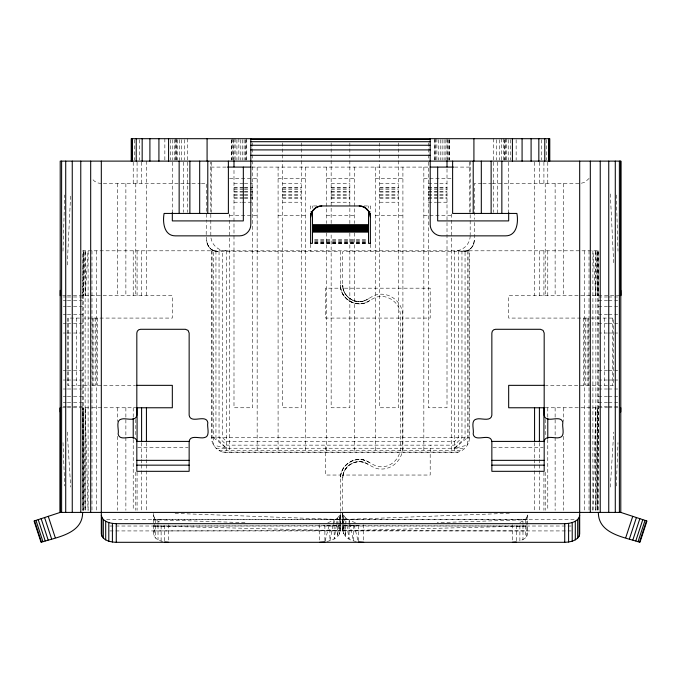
<?xml version="1.0" encoding="UTF-8"?>
<svg xmlns="http://www.w3.org/2000/svg" width="681" height="681" viewBox="0 0 681 681"><rect width="100%" height="100%" fill="white"/><g stroke="black" fill="none" stroke-linecap="round" stroke-linejoin="round"><path stroke-width="0.51" stroke-dasharray="3.4 2.55" d="M82.639 295.656L83.269 250.804L83.269 510.282L83.32 407.766L85.099 510.299L85.185 407.766L88.045 510.299M356.342 541.472C340.338 539.224 341.717 527.026 342.756 513.44L342.747 524.574M342.747 530.925L342.747 525.587M83.261 510.299L82.639 407.766L82.631 510.299L82.631 250.804L598.369 250.804L598.361 295.656L597.731 250.804L597.68 295.656L595.866 250.804L595.815 295.656L592.896 250.804L592.896 510.299M343.582 525.647L343.565 533.887L343.258 525.706M343.59 524.617L343.607 515.355L343.037 513.389M358.334 540.893L358.359 525.366M345.752 525.289L345.71 536.637L344.407 523.459M345.752 524.259L345.778 518.071L343.607 515.355L344.314 522.446M349.098 525.562L349.047 538.994L346.595 523.306M349.098 524.532L349.115 520.403L345.778 518.071L346.433 522.259M353.396 525.281L353.345 540.791L349.753 523.459M597.739 510.299L598.361 407.766M592.955 510.299L595.815 407.766L595.858 510.299L597.68 407.766L597.731 510.299L597.731 250.804M326.906 541.472C332.66 540.356 339.785 537.232 340.5 530.652L340.5 512.614M63.001 251.161L64.695 195.013M339.989 525.706L339.683 533.887L339.657 525.647M340.023 524.685L340.449 513.431L340.491 530.925M616.305 485.987L617.99 442.65M88.104 510.299L88.104 250.804L85.185 295.656L85.134 250.804L83.32 295.656L83.269 250.804M67.24 264.935L70.671 193.957M610.321 487.043L613.734 432.077M338.636 525.485L337.529 536.637L337.487 525.289M338.729 524.472L340.202 513.389M470.179 235.856C470.23 243.858 463.233 250.855 455.231 250.804M342.875 476.062C343.777 467.838 351.558 461.25 359.823 461.692C367.57 461.931 372.89 469.235 380.798 469.03C392.282 469.558 402.616 459.615 402.539 448.115L402.539 315.099C402.82 301.215 387.668 290.481 374.669 295.358C369.706 297.401 365.51 301.581 359.84 301.606C350.817 302.143 342.552 294.201 342.739 285.177L342.739 251.553L463.08 251.553C478.803 251.102 474.044 229.846 474.291 220.355M211.57 250.804L211.57 437.67C211.519 445.672 218.516 452.669 226.518 452.618L454.482 452.618C462.484 452.669 469.481 445.672 469.43 437.67L469.43 250.804M340.611 476.062C341.496 466.596 350.417 458.934 359.909 459.445C367.74 459.445 373.06 466.757 380.883 466.791C391.141 467.26 400.368 458.39 400.292 448.115L400.292 315.099C400.547 302.704 387.021 293.119 375.41 297.469C370.43 299.649 366.131 303.7 360.402 303.82C350.732 304.628 341.462 296.848 340.611 287.186M474.291 240.342C474.231 245.356 470.656 249.961 465.795 251.221M336.32 525.392L334.201 538.994L334.15 525.562M336.482 524.353L337.461 518.071L339.632 515.355L339.657 524.617M333.069 525.502L329.893 540.791L329.851 525.281M333.281 524.481L334.124 520.403L337.461 518.071L337.487 524.259M519.884 525.672L519.884 541.191L525.357 538.143L526.847 536.143L526.847 517.517L527.358 515.355M526.847 536.143L527.358 533.989L527.358 513.397M325.16 540.935L329.102 525.145M473.908 243.245C472.708 247.552 468.886 250.897 464.451 251.468M519.884 522.565L525.357 519.518L526.847 517.517M589.091 178.431L584.766 182.321L580.595 183.427M467.43 250.804L467.43 445.144L454.482 448.234L465.055 437.67L465.055 250.804M454.482 448.234L467.43 437.67M369.902 300.483C358.283 309.183 340.032 299.683 340.5 285.177L340.5 251.553L217.92 251.553C203.159 251.263 206.369 231.744 206.709 222.457M368.617 298.653C359.032 305.735 344.016 299.036 342.866 287.186M365.74 302.679C354.094 307.378 340.185 297.691 340.5 285.177L340.747 288.182L325.552 288.182L325.552 318.078L400.292 318.078M327.85 522.633L334.124 520.403L334.141 524.532M364.641 300.687C354.426 304.518 342.517 296.082 342.739 285.177L343.02 288.182L430.196 288.182L430.196 318.078L402.539 318.078M463.08 251.553L465.983 251.17M509.32 513.287L342.739 519.535L527.358 519.688L437.176 522.65M358.657 525.238L342.739 525.758L527.358 526.021L342.739 530.652L342.739 513.236M153.642 530.925L340.5 530.652L153.642 526.021L340.5 525.758L323.509 525.204M210.821 167.092L226.552 167.092M251.842 167.092L429.158 167.092M454.448 167.092L470.179 167.092M229.506 178.303L257.163 178.303M278.086 178.303L305.743 178.303M326.676 178.303L354.324 178.303M375.257 178.303L402.914 178.303M423.837 178.303L451.494 178.303M103.325 183.538L190.85 183.538M191.906 183.538L200.367 183.538M201.423 183.538L206.709 183.538L206.709 221.41M233.992 183.538L243.33 183.538M244.368 183.538L252.677 183.538M282.572 183.538L301.257 183.538M331.153 183.538L349.847 183.538M379.743 183.538L398.428 183.538M428.323 183.538L438.709 183.538M439.747 183.538L447.008 183.538M481.697 183.538L474.291 183.538L474.291 219.308M482.752 183.538L491.214 183.538M492.269 183.538L579.684 183.538M233.992 187.752L243.33 187.752M244.368 187.752L252.677 187.752M282.572 187.752L301.257 187.752M331.153 187.752L349.847 187.752M379.743 187.752L398.428 187.752M428.323 187.752L438.709 187.752M439.747 187.752L447.008 187.752M233.992 187.999L243.33 187.999M244.368 187.999L252.677 187.999M282.572 187.999L301.257 187.999M331.153 187.999L349.847 187.999M379.743 187.999L398.428 187.999M428.323 187.999L438.709 187.999M439.747 187.999L447.008 187.999M233.992 189.224L243.33 189.224M244.368 189.224L252.677 189.224M282.572 189.224L301.257 189.224M331.153 189.224L349.847 189.224M379.743 189.224L398.428 189.224M428.323 189.224L438.709 189.224M439.747 189.224L447.008 189.224M233.992 191.599L243.33 191.599M244.368 191.599L252.677 191.599M282.572 191.599L301.257 191.599M331.153 191.599L349.847 191.599M379.743 191.599L398.428 191.599M428.323 191.599L438.709 191.599M439.747 191.599L447.008 191.599M233.992 192.059L243.33 192.059M244.368 192.059L252.677 192.059M282.572 192.059L301.257 192.059M331.153 192.059L349.847 192.059M379.743 192.059L398.428 192.059M428.323 192.059L438.709 192.059M439.747 192.059L447.008 192.059M233.992 194.706L243.33 194.706M244.368 194.706L252.677 194.706M282.572 194.706L301.257 194.706M331.153 194.706L349.847 194.706M379.743 194.706L398.428 194.706M428.323 194.706L438.709 194.706M439.747 194.706L447.008 194.706M233.992 195.336L243.33 195.336M244.368 195.336L252.677 195.336M282.572 195.336L301.257 195.336M331.153 195.336L349.847 195.336M379.743 195.336L398.428 195.336M428.323 195.336L438.709 195.336M439.747 195.336L447.008 195.336M233.992 197.541L243.33 197.541M244.368 197.541L252.677 197.541M282.572 197.541L301.257 197.541M331.153 197.541L349.847 197.541M379.743 197.541L398.428 197.541M428.323 197.541L438.709 197.541M439.747 197.541L447.008 197.541M233.992 198.324L243.33 198.324M244.368 198.324L252.677 198.324M282.572 198.324L301.257 198.324M331.153 198.324L349.847 198.324M379.743 198.324L398.428 198.324M428.323 198.324L438.709 198.324M439.747 198.324L447.008 198.324M233.992 202.223L241.253 202.223M242.291 202.223L252.677 202.223M282.572 202.223L301.257 202.223M331.153 202.223L349.847 202.223M379.743 202.223L398.428 202.223M428.323 202.223L436.632 202.223M437.67 202.223L447.008 202.223M316.895 205.96L310.604 205.96L310.604 212.217M364.105 205.96L370.396 205.96L370.396 212.217M229.506 215.681L257.163 215.681M278.086 215.681L305.743 215.681M326.676 215.681L354.324 215.681M375.257 215.681L402.914 215.681M423.837 215.681L451.494 215.681M314.588 239.593L366.412 239.593M314.588 240.563L366.412 240.563M314.588 241.466L366.412 241.466M314.588 242.24L366.412 242.24M314.588 242.836L366.412 242.836M314.588 243.202L366.412 243.202M314.588 243.33L368.532 243.33M62.686 295.656L66.329 295.656M67.342 295.656L72.441 295.656M73.301 295.656L172.327 295.656L172.327 318.078L67.683 318.078L67.683 385.344L90.105 385.344M619.77 295.656L508.673 295.656L508.673 318.078L589.218 318.078M63.265 296.984L66.329 296.984M67.342 296.984L72.441 296.984M73.463 296.984L82.631 296.984M598.369 296.984L607.537 296.984M608.559 296.984L613.658 296.984M614.671 296.984L617.735 296.984M63.265 300.747L66.329 300.747M67.342 300.747L72.441 300.747M73.463 300.747L82.631 300.747M598.369 300.747L607.537 300.747M608.559 300.747L613.658 300.747M614.671 300.747L617.735 300.747M63.265 306.697L66.329 306.697M67.342 306.697L72.441 306.697M73.463 306.697L82.631 306.697M598.369 306.697L607.537 306.697M608.559 306.697L613.658 306.697M614.671 306.697L617.735 306.697M63.265 314.418L66.329 314.418M67.342 314.418L72.441 314.418M73.463 314.418L82.631 314.418M598.369 314.418L607.537 314.418M608.559 314.418L613.658 314.418M614.671 314.418L617.735 314.418M591.159 318.078L613.317 318.078L613.317 385.344L545.524 385.344M63.265 323.398L66.329 323.398M67.342 323.398L72.441 323.398M73.463 323.398L82.631 323.398M598.369 323.398L607.537 323.398M608.559 323.398L613.658 323.398M614.671 323.398L617.735 323.398M63.265 333.026L66.329 333.026M67.342 333.026L72.441 333.026M73.463 333.026L82.631 333.026M598.369 333.026L607.537 333.026M608.559 333.026L613.658 333.026M614.671 333.026L617.735 333.026M63.265 370.396L66.329 370.396M67.342 370.396L72.441 370.396M73.463 370.396L82.631 370.396M598.369 370.396L607.537 370.396M608.559 370.396L613.658 370.396M614.671 370.396L617.735 370.396M63.265 380.024L66.329 380.024M67.342 380.024L72.441 380.024M73.463 380.024L82.631 380.024M598.369 380.024L607.537 380.024M608.559 380.024L613.658 380.024M614.671 380.024L617.735 380.024M91.782 385.344L135.476 385.344M63.265 389.004L66.329 389.004M67.342 389.004L72.441 389.004M73.463 389.004L82.631 389.004M598.369 389.004L607.537 389.004M608.559 389.004L613.658 389.004M614.671 389.004L617.735 389.004M63.265 396.734L66.329 396.734M67.342 396.734L72.441 396.734M73.463 396.734L82.631 396.734M598.369 396.734L607.537 396.734M608.559 396.734L613.658 396.734M614.671 396.734L617.735 396.734M63.265 402.675L66.329 402.675M67.342 402.675L72.441 402.675M73.463 402.675L82.631 402.675M598.369 402.675L607.537 402.675M608.559 402.675L613.658 402.675M614.671 402.675L617.735 402.675M63.265 406.438L66.329 406.438M67.342 406.438L72.441 406.438M73.463 406.438L82.631 406.438M598.369 406.438L607.537 406.438M608.559 406.438L613.658 406.438M614.671 406.438L617.735 406.438M62.686 407.766L66.329 407.766M67.342 407.766L72.441 407.766M73.301 407.766L91.254 407.766M92.182 407.766L135.791 407.766M545.209 407.766L607.699 407.766M608.559 407.766L618.314 407.766M211.57 437.67L469.43 437.67M137.868 447.383L188.101 447.383M492.899 447.383L543.132 447.383M215.945 448.234L465.055 448.234M219.044 450.609L461.956 450.609M222.644 452.107L458.356 452.107M106.636 519.688L574.364 519.688M109.82 526.021L571.18 526.021M109.82 530.925L571.18 530.925M342.739 530.652L527.358 530.925M244.947 522.659L153.642 519.688L340.5 519.535L172.753 513.321M225.769 250.804C217.767 250.855 210.769 243.858 210.821 235.856L210.821 162.112M207.092 243.245C208.403 248.029 212.966 251.527 217.92 251.553M101.316 183.538L97.587 182.9L94.557 181.265L92.548 179.316M364.837 460.305C353.311 456.398 340.262 465.949 340.5 478.122L340.5 511.184M364.156 462.442C354.018 459.011 342.534 467.413 342.739 478.122L342.739 511.184M215.017 251.17L216.549 251.468M355.388 522.633L349.115 520.403L349.54 522.438M153.642 513.397L153.642 533.989C154.204 538.875 159.575 541.029 163.815 541.821M215.945 250.804L215.945 437.67L226.518 448.234L213.57 445.144L213.57 250.804M215.205 251.221C210.344 249.961 206.769 245.356 206.709 240.342M153.642 515.355C153.957 519.262 157.796 521.408 161.116 522.565M369.357 462.442C357.653 454.321 340.074 463.948 340.5 478.122L340.755 475.04L325.552 475.04L325.552 445.144M368.132 464.323C357.84 457.172 342.356 465.651 342.739 478.122L343.037 475.04L430.196 475.04L430.196 445.144M213.57 437.67L226.518 448.234M354.146 525.145L358.087 540.935M67.266 432.077L70.679 487.043M610.329 193.957L613.76 264.935M63.01 442.65L64.695 485.987M342.79 513.431L343.215 524.685M616.305 195.013L617.999 251.161M324.88 525.366L324.914 541.923M612.296 318.078L612.296 385.344M604.558 318.078L604.558 385.344M598.369 250.804L598.369 510.299M595.866 250.804L595.866 510.282M589.022 250.804L589.022 510.282M588.699 318.078L588.699 385.344M587.158 318.078L587.158 385.344M585.354 318.078L585.354 385.344M584.519 250.804L584.519 510.282M583.421 318.078L583.421 385.344M563.638 183.538L563.638 295.656M563.638 407.766L563.638 421.513M563.638 436.308L563.638 510.299M555.126 183.538L555.126 295.656M555.126 407.766L555.126 436.308M555.126 437.364L555.126 510.299M547.779 162.138L547.779 183.538M547.779 250.804L547.779 295.656M547.779 407.766L547.779 418.338M547.779 439.475L547.779 510.299M546.502 139.707L546.502 160.095M545.209 183.538L545.209 295.656M545.209 419.394L545.209 436.308M545.209 472.248L545.209 510.299M543.915 162.138L543.915 183.538M543.915 250.804L543.915 295.656M543.915 472.248L543.915 510.299M541.472 139.707L541.472 160.095M539.403 162.138L539.403 183.538M539.403 250.804L539.403 295.656M539.403 442.65L539.403 458.509M539.403 459.564L539.403 463.787M539.403 464.851L539.403 510.299M534.568 162.138L534.568 295.656M534.568 442.65L534.568 458.509M534.568 459.564L534.568 463.787M534.568 464.851L534.568 510.299M525.357 519.518L525.357 524.693M525.357 525.732L525.357 538.143M522.982 521.246L522.982 524.344M522.982 525.383L522.982 539.871M516.283 525.468L516.283 542.025M516.147 139.707L516.147 160.095M512.41 524.719L512.41 542.306M510.546 139.707L510.546 160.095M508.673 162.163L508.673 212.387M508.222 139.707L508.222 160.095M506.443 138.694L506.443 160.095M505.319 138.694L505.319 160.095M504.936 139.707L504.936 160.095M504.553 139.707L504.553 160.095M503.438 138.694L503.438 160.095M501.65 138.694L501.65 160.095M499.335 139.707L499.335 160.095M497.564 162.163L497.564 213.434M496.628 139.707L496.628 160.095M493.725 138.694L493.725 160.095M493.64 162.163L493.64 212.387M470.179 161.116L470.179 234.8M469.796 162.163L469.796 212.387M468.928 250.804L468.928 441.535M461.956 250.804L461.956 437.67L454.482 445.144L226.518 445.144L219.044 437.67L219.044 250.804M458.356 250.804L458.356 437.67L454.482 441.535L226.518 441.535L222.644 437.67L222.644 250.804M454.482 250.804L454.482 452.618M451.494 214.03L451.494 219.282M451.494 220.167L451.494 452.618M449.63 139.707L449.63 160.095M449.375 139.707L449.375 160.095M448.626 139.707L448.626 160.095M447.434 139.707L447.434 160.095M447.008 138.694L447.008 159.55M447.008 168.922L447.008 407.766L428.323 407.766L428.323 160.58M445.885 139.707L445.885 160.095M444.089 139.707L444.089 160.095M442.148 139.707L442.148 160.095M440.215 139.707L440.215 160.095M438.411 139.707L438.411 160.095M436.87 138.694L436.87 160.095M435.678 138.694L435.678 160.095M434.929 139.707L434.929 160.095M434.674 138.694L434.674 160.095M428.323 142.865L428.323 159.55M423.837 167.092L423.837 452.618M402.914 167.092L402.914 452.618M398.428 142.865L398.428 407.766L379.743 407.766L379.743 160.58M379.743 142.865L379.743 159.55M375.257 167.092L375.257 452.618M370.396 244.266L370.396 250.804M368.532 205.96L368.532 208.063M363.671 524.719L363.671 541.276M354.324 167.092L354.324 223.487M354.324 232.902L354.324 452.618M349.847 142.865L349.847 223.479M349.847 232.945L349.847 407.766L331.153 407.766L331.153 232.945M331.153 142.865L331.153 159.55M331.153 160.58L331.153 223.479M326.676 167.092L326.676 223.487M326.676 232.902L326.676 452.618M319.568 524.719L319.568 542.306M312.468 205.96L312.468 208.063M310.604 244.266L310.604 250.804M305.743 167.092L305.743 452.618M301.257 142.865L301.257 407.766L282.572 407.766L282.572 160.58M282.572 142.865L282.572 159.55M278.086 167.092L278.086 452.618M257.163 167.092L257.163 452.618M252.677 142.865L252.677 407.766L233.992 407.766L233.992 168.922M246.326 138.694L246.326 160.095M246.071 139.707L246.071 160.095M245.322 139.707L245.322 160.095M244.13 139.707L244.13 160.095M242.589 139.707L242.589 160.095M240.785 139.707L240.785 160.095M238.852 138.694L238.852 160.095M236.911 139.707L236.911 160.095M235.115 138.694L235.115 160.095M233.992 138.694L233.992 159.55M233.566 139.707L233.566 160.095M232.374 138.694L232.374 160.095M231.625 139.707L231.625 160.095M231.37 139.707L231.37 160.095M229.506 214.03L229.506 219.282M229.506 220.167L229.506 452.618M226.518 250.804L226.518 452.618M212.072 250.804L212.072 441.535M211.204 162.163L211.204 212.387M187.275 138.694L187.275 160.095M187.36 162.163L187.36 212.387M184.372 139.707L184.372 160.095M183.436 162.163L183.436 212.387M181.665 139.707L181.665 160.095M179.35 139.707L179.35 160.095M177.562 139.707L177.562 160.095M176.447 138.694L176.447 160.095M176.064 139.707L176.064 160.095M175.681 138.694L175.681 160.095M174.557 139.707L174.557 160.095M172.778 139.707L172.778 160.095M172.327 162.163L172.327 212.387M170.454 139.707L170.454 160.095M168.59 524.719L168.59 541.276M164.853 138.694L164.853 160.095M164.717 525.468L164.717 542.025M161.116 525.672L161.116 541.191M158.018 521.246L158.018 524.344M158.018 525.383L158.018 539.871M155.643 519.518L155.643 524.693M155.643 525.732L155.643 538.143M154.153 517.517L154.153 536.143M146.432 161.116L146.432 295.656M146.432 442.65L146.432 458.509M146.432 459.564L146.432 463.787M146.432 464.851L146.432 510.299M141.597 162.138L141.597 183.538M141.597 250.804L141.597 295.656M141.597 442.65L141.597 458.509M141.597 459.564L141.597 463.787M141.597 464.851L141.597 510.299M139.528 139.707L139.528 160.095M137.085 162.138L137.085 183.538M137.085 250.804L137.085 295.656M137.085 472.248L137.085 510.299M135.791 183.538L135.791 295.656M135.791 419.394L135.791 436.308M135.791 472.248L135.791 510.299M134.498 139.707L134.498 160.095M133.221 162.138L133.221 183.538M133.221 250.804L133.221 295.656M133.221 407.766L133.221 418.338M133.221 439.475L133.221 510.299M125.874 183.538L125.874 295.656M125.874 407.766L125.874 436.308M125.874 437.364L125.874 510.299M117.362 183.538L117.362 295.656M117.362 407.766L117.362 421.513M117.362 436.308L117.362 510.299M97.579 318.078L97.579 385.344M96.481 250.804L96.481 510.282M95.646 318.078L95.646 385.344M93.842 318.078L93.842 385.344M92.301 318.078L92.301 385.344M91.978 250.804L91.978 510.282M85.134 250.804L85.134 510.282M76.442 318.078L76.442 385.344M68.704 318.078L68.704 385.344"/><path stroke-width="1.02" d="M82.631 512.41C82.793 534.032 56.438 537.215 41.047 542.306L34.05 521.008L60.209 512.41L60.209 161.116L620.791 161.116L620.791 295.656L620.731 290.353M60.209 295.656L60.268 290.353M620.731 411.996L620.791 407.766M321.815 205.96C315.865 205.994 310.502 211.161 310.604 217.171C310.51 211.17 315.805 205.858 321.815 205.96L359.185 205.96C365.195 205.849 370.498 211.178 370.396 217.171C370.49 211.153 365.135 206.002 359.185 205.96M189.148 441.407C190.135 434.563 199.891 438.811 204.096 437.67C210.94 436.674 206.684 426.919 207.833 422.722C206.215 413.495 190.765 424.467 189.148 415.24L189.148 333.026L188.05 330.387L185.402 329.289L140.558 329.289L138.694 329.791L137.324 331.153L136.821 333.026L136.821 415.24C135.834 422.092 126.079 417.836 121.873 418.985C115.029 419.973 119.286 429.728 118.136 433.933C119.754 443.152 135.204 432.18 136.821 441.407L136.821 471.32L189.148 471.32L189.148 441.407L136.821 441.407M544.179 441.407C545.166 434.563 554.921 438.811 559.127 437.67C565.971 436.674 561.714 426.919 562.864 422.722C561.246 413.495 545.796 424.467 544.179 415.24L544.179 333.026L543.08 330.387L540.442 329.289L495.598 329.289L493.725 329.791L492.354 331.153L491.852 333.026L491.852 415.24C490.865 422.092 481.109 417.836 476.904 418.985C470.06 419.973 474.317 429.728 473.167 433.933C474.785 443.152 490.235 432.18 491.852 441.407L491.852 471.32L544.179 471.32L544.179 441.407L491.852 441.407M101.316 161.116L101.316 533.989C102.448 540.603 110.637 542.127 116.272 542.306L564.728 542.306C569.988 542.127 576.194 540.969 579.173 536.143L579.173 517.517L579.684 515.355M579.173 536.143L579.684 533.989L579.684 161.116M310.817 215L311.447 212.906M625.745 537.641L632.751 516.343M629.423 538.85L636.42 517.551M632.853 539.973L639.851 518.675M635.79 540.944L642.787 519.637M638.046 541.684L645.043 520.378M639.468 542.153L646.465 520.846M310.987 214.268L312.468 210.974L312.468 243.33L310.604 243.33M101.316 515.355C102.448 521.969 110.637 523.502 116.272 523.68L564.728 523.68C569.988 523.502 576.194 522.336 579.173 517.517M312.102 211.57L316.205 207.467L318.912 206.343M512.41 542.306L516.283 542.025M319.568 542.306L324.914 541.923M250.804 139.452L430.196 139.452M250.804 141.699L430.196 141.699M250.804 145.257L430.196 145.257M250.804 149.905L430.196 149.905M250.804 155.311L430.196 155.311M227.428 167.092L250.804 167.092M430.196 167.092L453.572 167.092M312.468 224.645L368.532 224.645M312.468 225.615L368.532 225.615M312.468 226.518L368.532 226.518M312.468 227.292L368.532 227.292M312.468 227.88L368.532 227.88M312.468 228.254L368.532 228.254M312.468 228.382L368.532 228.382M312.468 228.51L368.532 228.51M312.468 228.884L368.532 228.884M312.468 229.48L368.532 229.48M312.468 230.255L368.532 230.255M312.468 231.157L368.532 231.157M312.468 232.119L368.532 232.119M370.396 243.33L368.532 243.33L368.532 210.974L370.013 214.268M136.532 385.344L172.327 385.344L172.327 407.766L136.855 407.766M544.468 385.344L508.673 385.344L508.673 407.766L544.145 407.766M136.821 460.347L189.148 460.347M491.852 460.347L544.179 460.347M136.821 465.157L189.148 465.157M491.852 465.157L544.179 465.157M598.369 512.41C598.207 534.032 624.562 537.215 639.953 542.306L646.95 521.008L620.791 512.41L60.209 512.41L60.209 407.766L60.268 411.996M358.334 541.923L363.671 542.306M164.717 542.025L168.59 542.306M362.088 206.343L364.795 207.467L368.898 211.57M48.249 516.343L55.255 537.641M44.58 517.551L51.577 538.85M41.149 518.675L48.147 539.973M38.213 519.637L45.21 540.944M35.957 520.378L42.954 541.684M34.535 520.846L41.532 542.153M369.553 212.906L370.183 215M620.791 161.116L620.791 512.41M619.387 161.116L619.387 512.41M615.283 161.116L615.283 512.41M608.746 161.116L608.746 512.41M600.233 161.116L600.233 512.41M590.316 161.116L590.316 512.41M577.675 519.518L577.675 538.143M575.3 521.246L575.3 539.871M572.21 522.565L572.21 541.191M568.601 523.4L568.601 542.025M564.728 523.68L564.728 542.306M549.78 161.116L549.78 138.694L131.22 138.694L131.22 161.116M549.397 138.694L549.397 161.116M548.511 138.694L548.511 161.116M547.779 418.338L547.779 438.419M544.774 138.694L544.774 161.116M543.915 407.766L543.915 441.594M539.403 407.766L539.403 441.594M538.833 138.694L538.833 161.116M534.568 407.766L534.568 441.594M531.095 138.694L531.095 161.116M522.08 138.694L522.08 161.116M512.41 138.694L512.41 161.116M508.673 212.515L508.673 220.908L437.67 220.908L437.67 167.092M501.854 161.116L501.854 213.434M491.129 161.116L491.129 213.434M481.314 161.116L481.314 213.434M473.916 138.694L473.916 161.116M473.218 161.116L473.218 213.434M452.618 161.116L452.618 213.434L516.896 213.434C518.496 221.963 517.109 235.813 505.685 235.856L441.407 235.856C435.406 235.898 430.154 230.646 430.196 224.645L430.196 138.694M447.008 160.58L447.008 166.854M370.396 215.136L370.396 243.509M310.604 215.136L310.604 243.509M250.804 138.694L250.804 224.645C250.846 230.646 245.594 235.898 239.593 235.856L175.315 235.856C163.891 235.813 162.504 221.963 164.104 213.434L228.382 213.434L228.382 161.116M243.33 167.092L243.33 220.908L172.327 220.908L172.327 212.515M233.992 160.58L233.992 166.854M207.782 161.116L207.782 213.434M207.084 138.694L207.084 161.116M199.686 161.116L199.686 213.434M189.871 161.116L189.871 213.434M179.146 161.116L179.146 213.434M168.59 138.694L168.59 161.116M158.92 138.694L158.92 161.116M149.905 138.694L149.905 161.116M146.432 407.766L146.432 441.594M142.167 138.694L142.167 161.116M141.597 407.766L141.597 441.594M137.085 407.766L137.085 441.594M136.226 138.694L136.226 161.116M133.221 418.338L133.221 438.419M132.489 138.694L132.489 161.116M131.603 138.694L131.603 161.116M116.272 523.68L116.272 542.306M112.399 523.4L112.399 542.025M108.79 522.565L108.79 541.191M105.7 521.246L105.7 539.871M103.325 519.518L103.325 538.143M101.827 517.517L101.827 536.143M90.684 161.116L90.684 512.41M80.767 161.116L80.767 512.41M72.254 161.116L72.254 512.41M65.716 161.116L65.716 512.41M61.613 161.116L61.613 512.41"/></g></svg>
